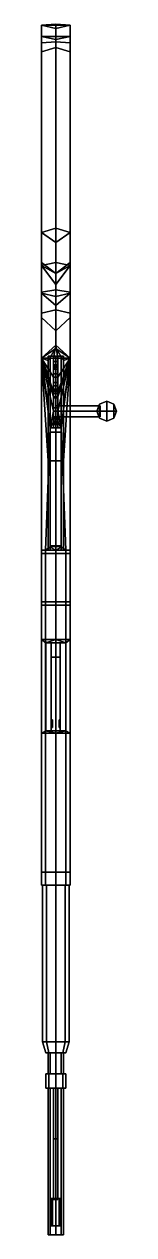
# Model space of a CAD drawing. Header units: millimetres. Extents: x -3 to 3, y -68 to 53.
# Drawn here: x -0.13 to 0.55, y -53.32 to -42.34 of the extents above; entities that cross this region are included whole.
import ezdxf

# ---------------------------------------------------------------- set-up
doc = ezdxf.new("R2010")
doc.units = ezdxf.units.MM

msp = doc.modelspace()

# ---------------------------------------------------------------- linework, layer by layer
for points in [[(0, -42.34, 7.63), (-0.13, -42.35, 7.54), (-0.13, -42.35, 7.54), (0, -42.38, 7.69)], [(0.13, -42.35, 7.54), (-0.13, -42.35, 7.54), (-0.13, -42.35, 7.54), (0, -42.34, 7.63)], [(-0.13, -42.35, 7.54), (-0.13, -42.45, 6.68), (-0.13, -42.45, 6.68), (-0.13, -42.51, 7.58)], [(0, -42.38, 7.69), (-0.13, -42.35, 7.54), (-0.13, -42.51, 7.58), (0, -42.5, 7.73)], [(0.13, -42.35, 7.54), (0.13, -42.45, 6.68), (-0.13, -42.45, 6.68), (-0.13, -42.35, 7.54)], [(0.13, -42.35, 7.54), (0, -42.34, 7.63), (0, -42.38, 7.69), (0.13, -42.35, 7.54)], [(0.13, -42.35, 7.54), (0, -42.38, 7.69), (0, -42.5, 7.73), (0.13, -42.51, 7.58)], [(0.13, -42.45, 6.68), (0.13, -42.35, 7.54), (0.13, -42.51, 7.58), (0.13, -42.45, 6.68)], [(-0.13, -42.51, 7.58), (-0.13, -42.45, 6.68), (-0.13, -42.59, 6.68), (-0.13, -44.23, 7.72)], [(-0.13, -42.45, 6.68), (0, -42.48, 6.58), (0, -42.55, 6.52), (-0.13, -42.59, 6.68)], [(0.13, -42.45, 6.68), (0, -42.48, 6.58), (0, -42.48, 6.58), (-0.13, -42.45, 6.68)], [(0, -42.48, 6.58), (0.13, -42.45, 6.68), (0.13, -42.59, 6.68), (0, -42.55, 6.52)], [(0.13, -42.45, 6.68), (0.13, -42.51, 7.58), (0.13, -44.23, 7.72), (0.13, -42.59, 6.68)], [(0, -42.5, 7.73), (-0.13, -42.51, 7.58), (-0.13, -44.23, 7.72), (0, -44.19, 7.9)], [(-0.13, -42.59, 6.68), (0, -42.55, 6.52), (0, -44.5, 7.25), (-0.13, -44.53, 7.45)], [(-0.13, -44.23, 7.72), (-0.13, -42.59, 6.68), (-0.13, -44.53, 7.45), (-0.13, -44.5, 7.6)], [(0.13, -42.51, 7.58), (0, -42.5, 7.73), (0, -44.19, 7.9), (0.13, -44.23, 7.72)], [(0, -42.55, 6.52), (0.13, -42.59, 6.68), (0.13, -44.53, 7.45), (0, -44.5, 7.25)], [(0.13, -42.59, 6.68), (0.13, -44.23, 7.72), (0.13, -44.5, 7.6), (0.13, -44.53, 7.45)], [(0, -44.19, 7.9), (-0.13, -44.23, 7.72), (-0.13, -44.23, 7.72), (0, -44.32, 7.9)], [(0, -44.32, 7.9), (-0.13, -44.23, 7.72), (-0.13, -44.5, 7.6), (0, -44.6, 7.77)], [(0.13, -44.23, 7.72), (0, -44.19, 7.9), (0, -44.32, 7.9), (0.13, -44.23, 7.72)], [(0.13, -44.23, 7.72), (0, -44.32, 7.9), (0, -44.6, 7.77), (0.13, -44.5, 7.6)], [(-0.13, -44.5, 7.6), (-0.13, -44.53, 7.45), (-0.13, -44.78, 7.45), (-0.13, -44.77, 7.6)], [(0, -44.6, 7.77), (-0.13, -44.5, 7.6), (-0.13, -44.77, 7.6), (0, -44.75, 7.77)], [(-0.13, -44.53, 7.45), (0, -44.5, 7.25), (0, -44.6, 7.25), (-0.13, -44.53, 7.45)], [(-0.13, -44.53, 7.45), (0, -44.7, 7.21), (0, -44.81, 7.21), (-0.13, -44.78, 7.45)], [(-0.13, -44.53, 7.45), (0, -44.6, 7.25), (0, -44.7, 7.21), (-0.13, -44.53, 7.45)], [(0.13, -44.5, 7.6), (0, -44.6, 7.77), (0, -44.75, 7.77), (0.13, -44.77, 7.6)], [(0, -44.5, 7.25), (0.13, -44.53, 7.45), (0.13, -44.53, 7.45), (0, -44.6, 7.25)], [(0, -44.7, 7.21), (0.13, -44.53, 7.45), (0.13, -44.78, 7.45), (0, -44.81, 7.21)], [(0, -44.6, 7.25), (0.13, -44.53, 7.45), (0.13, -44.53, 7.45), (0, -44.7, 7.21)], [(0.13, -44.53, 7.45), (0.13, -44.5, 7.6), (0.13, -44.77, 7.6), (0.13, -44.78, 7.45)], [(0, -44.75, 7.77), (-0.13, -44.77, 7.6), (-0.13, -44.96, 7.69), (0, -44.93, 7.84)], [(-0.13, -44.77, 7.6), (-0.13, -44.78, 7.45), (-0.13, -45, 7.61), (-0.13, -44.96, 7.69)], [(-0.13, -44.78, 7.45), (0, -44.89, 7.27), (0, -45.12, 7.5), (-0.13, -45, 7.61)], [(-0.13, -44.78, 7.45), (0, -44.81, 7.21), (0, -44.89, 7.27), (-0.13, -44.78, 7.45)], [(0.13, -44.77, 7.6), (0, -44.75, 7.77), (0, -44.93, 7.84), (0.13, -44.96, 7.69)], [(0, -44.89, 7.27), (0.13, -44.78, 7.45), (0.13, -45, 7.61), (0, -45.12, 7.5)], [(0, -44.81, 7.21), (0.13, -44.78, 7.45), (0.13, -44.78, 7.45), (0, -44.89, 7.27)], [(0.13, -44.78, 7.45), (0.13, -44.77, 7.6), (0.13, -44.96, 7.69), (0.13, -45, 7.61)], [(0, -44.93, 7.84), (-0.13, -44.96, 7.69), (-0.13, -45.37, 7.95), (0, -45.28, 8.02)], [(-0.13, -44.96, 7.69), (-0.13, -45, 7.61), (-0.13, -45.37, 7.74), (-0.13, -45.37, 7.95)], [(-0.13, -45, 7.61), (0, -45.12, 7.5), (0, -45.25, 7.55), (-0.13, -45.37, 7.74)], [(0.13, -44.96, 7.69), (0, -44.93, 7.84), (0, -45.28, 8.02), (0.13, -45.37, 7.95)], [(0, -45.12, 7.5), (0.13, -45, 7.61), (0.13, -45.37, 7.74), (0, -45.25, 7.55)], [(0.13, -45, 7.61), (0.13, -44.96, 7.69), (0.13, -45.37, 7.95), (0.13, -45.37, 7.74)], [(0, -45.25, 7.55), (0, -45.25, 7.55), (-0.02, -45.37, 7.56), (-0.13, -45.37, 7.74)], [(0, -45.28, 8.02), (-0.13, -45.37, 7.95), (-0.07, -45.39, 8.04)], [(0, -45.25, 7.55), (0, -45.25, 7.55), (0.02, -45.37, 7.56), (-0.02, -45.37, 7.56)], [(0, -45.25, 7.55), (0, -45.25, 7.55), (0.13, -45.37, 7.74), (0.02, -45.37, 7.56)], [(0.13, -45.37, 7.95), (0, -45.28, 8.02), (0.07, -45.39, 8.04)], [(-0.13, -45.37, 7.95), (-0.13, -45.37, 7.74), (-0.13, -47.11, 7.81), (-0.13, -47.11, 8.13)], [(-0.07, -46.3, 8.13), (-0.13, -45.37, 7.95), (-0.13, -47.11, 8.13), (-0.07, -47.11, 8.13)], [(-0.07, -45.81, 8.05), (-0.13, -45.37, 7.95), (-0.07, -46.3, 8.13)], [(-0.07, -45.52, 8.05), (-0.13, -45.37, 7.95), (-0.07, -45.81, 8.05)], [(-0.07, -45.39, 8.04), (-0.13, -45.37, 7.95), (-0.07, -45.52, 8.05)], [(-0.13, -45.37, 7.74), (-0.05, -46, 7.62), (-0.092, -47.11, 7.718), (-0.13, -47.11, 7.81)], [(-0.02, -45.85, 7.61), (-0.02, -45.85, 7.61), (-0.05, -46, 7.62), (-0.13, -45.37, 7.74)], [(-0.02, -45.72, 7.6), (-0.02, -45.72, 7.6), (-0.02, -45.85, 7.61), (-0.13, -45.37, 7.74)], [(-0.02, -45.67, 7.6), (-0.02, -45.67, 7.6), (-0.02, -45.72, 7.6), (-0.13, -45.37, 7.74)], [(-0.02, -45.54, 7.58), (-0.02, -45.54, 7.58), (-0.02, -45.67, 7.6), (-0.13, -45.37, 7.74)], [(-0.02, -45.37, 7.56), (-0.02, -45.37, 7.56), (-0.02, -45.54, 7.58), (-0.13, -45.37, 7.74)], [(-0.049, -45.35, 8.179), (-0.07, -45.35, 8.13), (-0.07, -46.3, 8.13), (-0.049, -46.3, 8.179)], [(-0.07, -45.35, 8.13), (-0.049, -45.35, 8.081), (-0.049, -46.01, 8.081), (-0.07, -46.3, 8.13)], [(0.049, -45.35, 8.179), (-0.07, -45.35, 8.13), (-0.049, -45.35, 8.179), (0, -45.35, 8.2)], [(0.07, -45.35, 8.13), (-0.049, -45.35, 8.081), (-0.07, -45.35, 8.13), (0.049, -45.35, 8.179)], [(0, -45.35, 8.2), (-0.049, -45.35, 8.179), (-0.049, -46.3, 8.179), (0, -46.3, 8.2)], [(-0.049, -45.35, 8.081), (0, -45.35, 8.06), (0, -45.89, 8.06), (-0.049, -46.01, 8.081)], [(0.049, -45.35, 8.081), (0, -45.35, 8.06), (-0.049, -45.35, 8.081), (0.07, -45.35, 8.13)], [(-0.02, -45.47, 7.53), (-0.02, -45.54, 7.58), (-0.02, -45.37, 7.56), (-0.02, -45.4, 7.54)], [(-0.02, -45.37, 7.56), (0.02, -45.37, 7.56), (0.02, -45.4, 7.54), (-0.02, -45.4, 7.54)], [(-0.02, -45.47, 7.53), (-0.02, -45.47, 7.53), (-0.02, -45.4, 7.54), (-0.02, -45.43, 7.5)], [(-0.02, -45.4, 7.54), (0.02, -45.4, 7.54), (0.02, -45.43, 7.5), (-0.02, -45.43, 7.5)], [(-0.02, -45.45, 7.36), (-0.02, -45.44, 7.41), (-0.02, -45.43, 7.4), (-0.02, -45.45, 7.35)], [(-0.02, -45.44, 7.41), (-0.02, -45.44, 7.47), (-0.02, -45.43, 7.5), (-0.02, -45.43, 7.4)], [(-0.02, -45.47, 7.53), (-0.02, -45.47, 7.53), (-0.02, -45.43, 7.5), (-0.02, -45.44, 7.47)], [(-0.02, -45.43, 7.4), (0.02, -45.43, 7.4), (0.02, -45.45, 7.35), (-0.02, -45.45, 7.35)], [(-0.02, -45.43, 7.5), (-0.02, -45.47, 7.53), (0.02, -45.43, 7.4), (-0.02, -45.43, 7.4)], [(-0.02, -45.45, 7.36), (0.02, -45.45, 7.36), (0.02, -45.44, 7.41), (-0.02, -45.44, 7.41)], [(-0.02, -45.44, 7.41), (0.02, -45.44, 7.41), (0.02, -45.44, 7.47), (-0.02, -45.44, 7.47)], [(-0.02, -45.44, 7.47), (0.02, -45.44, 7.47), (0.02, -45.47, 7.53), (-0.02, -45.47, 7.53)], [(-0.02, -45.51, 7.3), (-0.02, -45.45, 7.36), (-0.02, -45.45, 7.35), (-0.02, -45.51, 7.29)], [(-0.02, -45.45, 7.35), (0.02, -45.45, 7.35), (0.02, -45.51, 7.29), (-0.02, -45.51, 7.29)], [(-0.02, -45.51, 7.3), (0.02, -45.51, 7.3), (0.02, -45.45, 7.36), (-0.02, -45.45, 7.36)], [(0.049, -45.35, 8.179), (0, -45.35, 8.2), (0, -46.3, 8.2), (0.049, -46.3, 8.179)], [(0, -45.35, 8.06), (0.049, -45.35, 8.081), (0.049, -46.01, 8.081), (0, -45.89, 8.06)], [(0.02, -45.54, 7.58), (0.02, -45.47, 7.53), (0.02, -45.4, 7.54), (0.02, -45.37, 7.56)], [(0.02, -45.85, 7.61), (0.02, -45.85, 7.61), (0.13, -45.37, 7.74), (0.05, -46, 7.62)], [(0.02, -45.72, 7.6), (0.02, -45.72, 7.6), (0.13, -45.37, 7.74), (0.02, -45.85, 7.61)], [(0.02, -45.67, 7.6), (0.02, -45.67, 7.6), (0.13, -45.37, 7.74), (0.02, -45.72, 7.6)], [(0.02, -45.54, 7.58), (0.02, -45.54, 7.58), (0.13, -45.37, 7.74), (0.02, -45.67, 7.6)], [(0.02, -45.37, 7.56), (0.02, -45.37, 7.56), (0.13, -45.37, 7.74), (0.02, -45.54, 7.58)], [(0.02, -45.47, 7.53), (0.02, -45.47, 7.53), (0.02, -45.43, 7.5), (0.02, -45.4, 7.54)], [(0.02, -45.44, 7.41), (0.02, -45.45, 7.36), (0.02, -45.45, 7.35), (0.02, -45.43, 7.4)], [(0.02, -45.44, 7.47), (0.02, -45.44, 7.41), (0.02, -45.43, 7.4), (0.02, -45.43, 7.5)], [(0.02, -45.47, 7.53), (0.02, -45.47, 7.53), (0.02, -45.44, 7.47), (0.02, -45.43, 7.5)], [(0.02, -45.45, 7.36), (0.02, -45.51, 7.3), (0.02, -45.51, 7.29), (0.02, -45.45, 7.35)], [(0.07, -45.35, 8.13), (0.049, -45.35, 8.179), (0.049, -46.3, 8.179), (0.07, -46.3, 8.13)], [(0.049, -45.35, 8.081), (0.07, -45.35, 8.13), (0.07, -46.3, 8.13), (0.049, -46.01, 8.081)], [(0.05, -46, 7.62), (0.13, -45.37, 7.74), (0.13, -47.11, 7.81), (0.092, -47.11, 7.718)], [(0.13, -45.37, 7.95), (0.07, -46.3, 8.13), (0.07, -47.11, 8.13), (0.13, -47.11, 8.13)], [(0.13, -45.37, 7.95), (0.07, -45.81, 8.05), (0.07, -46.3, 8.13)], [(0.13, -45.37, 7.95), (0.07, -45.52, 8.05), (0.07, -45.81, 8.05)], [(0.13, -45.37, 7.95), (0.07, -45.39, 8.04), (0.07, -45.52, 8.05)], [(0.13, -45.37, 7.74), (0.13, -45.37, 7.95), (0.13, -47.11, 8.13), (0.13, -47.11, 7.81)], [(-0.02, -45.47, 7.53), (0.02, -45.47, 7.53), (0.02, -45.54, 7.58), (-0.02, -45.54, 7.58)], [(-0.02, -45.59, 7.28), (-0.02, -45.51, 7.3), (-0.02, -45.51, 7.29), (-0.02, -45.59, 7.27)], [(-0.02, -45.51, 7.29), (0.02, -45.51, 7.29), (0.02, -45.59, 7.27), (-0.02, -45.59, 7.27)], [(-0.02, -45.59, 7.28), (0.02, -45.59, 7.28), (0.02, -45.51, 7.3), (-0.02, -45.51, 7.3)], [(-0.02, -45.54, 7.58), (0.02, -45.54, 7.58), (0.02, -45.67, 7.6), (-0.02, -45.67, 7.6)], [(0.02, -45.51, 7.3), (0.02, -45.59, 7.28), (0.02, -45.59, 7.27), (0.02, -45.51, 7.29)], [(-0.02, -45.73, 7.28), (-0.02, -45.59, 7.28), (-0.02, -45.59, 7.27), (-0.02, -45.73, 7.27)], [(-0.02, -45.59, 7.27), (0.02, -45.59, 7.27), (0.02, -45.73, 7.27), (-0.02, -45.73, 7.27)], [(-0.02, -45.73, 7.28), (0.02, -45.73, 7.28), (0.02, -45.59, 7.28), (-0.02, -45.59, 7.28)], [(-0.02, -45.66, 7.57), (-0.02, -45.62, 7.49), (-0.02, -45.65, 7.49), (-0.02, -45.69, 7.56)], [(-0.02, -45.62, 7.49), (-0.02, -45.62, 7.42), (-0.02, -45.65, 7.42), (-0.02, -45.65, 7.49)], [(-0.02, -45.62, 7.42), (-0.02, -45.65, 7.36), (-0.02, -45.66, 7.39), (-0.02, -45.65, 7.42)], [(-0.02, -45.66, 7.57), (0.02, -45.66, 7.57), (0.02, -45.62, 7.49), (-0.02, -45.62, 7.49)], [(-0.02, -45.62, 7.49), (0.02, -45.62, 7.49), (0.02, -45.62, 7.42), (-0.02, -45.62, 7.42)], [(-0.02, -45.62, 7.42), (0.02, -45.62, 7.42), (0.02, -45.65, 7.36), (-0.02, -45.65, 7.36)], [(-0.02, -45.65, 7.36), (-0.02, -45.69, 7.33), (-0.02, -45.69, 7.35), (-0.02, -45.66, 7.39)], [(-0.02, -45.65, 7.36), (0.02, -45.65, 7.36), (0.02, -45.69, 7.33), (-0.02, -45.69, 7.33)], [(-0.02, -45.66, 7.39), (0.02, -45.66, 7.39), (0.02, -45.65, 7.42), (-0.02, -45.65, 7.42)], [(-0.02, -45.65, 7.42), (0.02, -45.65, 7.42), (0.02, -45.65, 7.49), (-0.02, -45.65, 7.49)], [(-0.02, -45.65, 7.49), (0.02, -45.65, 7.49), (0.02, -45.69, 7.56), (-0.02, -45.69, 7.56)], [(-0.02, -45.67, 7.6), (-0.02, -45.66, 7.57), (-0.02, -45.69, 7.56), (-0.02, -45.72, 7.6)], [(-0.02, -45.67, 7.6), (0.02, -45.67, 7.6), (0.02, -45.66, 7.57), (-0.02, -45.66, 7.57)], [(-0.02, -45.69, 7.35), (0.02, -45.69, 7.35), (0.02, -45.66, 7.39), (-0.02, -45.66, 7.39)], [(0.02, -45.59, 7.28), (0.02, -45.73, 7.28), (0.02, -45.73, 7.27), (0.02, -45.59, 7.27)], [(0.02, -45.62, 7.49), (0.02, -45.66, 7.57), (0.02, -45.69, 7.56), (0.02, -45.65, 7.49)], [(0.02, -45.62, 7.42), (0.02, -45.62, 7.49), (0.02, -45.65, 7.49), (0.02, -45.65, 7.42)], [(0.02, -45.65, 7.36), (0.02, -45.62, 7.42), (0.02, -45.65, 7.42), (0.02, -45.66, 7.39)], [(0.02, -45.69, 7.33), (0.02, -45.65, 7.36), (0.02, -45.66, 7.39), (0.02, -45.69, 7.35)], [(0.02, -45.66, 7.57), (0.02, -45.67, 7.6), (0.02, -45.72, 7.6), (0.02, -45.69, 7.56)], [(-0.02, -45.69, 7.33), (0.02, -45.69, 7.33), (0.02, -45.69, 7.35), (-0.02, -45.69, 7.35)], [(-0.02, -45.69, 7.56), (0.02, -45.69, 7.56), (0.02, -45.72, 7.6), (-0.02, -45.72, 7.6)], [(-0.02, -45.72, 7.6), (0.02, -45.72, 7.6), (0.02, -45.85, 7.61), (-0.02, -45.85, 7.61)], [(-0.02, -45.82, 7.29), (-0.02, -45.73, 7.28), (-0.02, -45.73, 7.27), (-0.02, -45.82, 7.28)], [(-0.02, -45.73, 7.27), (0.02, -45.73, 7.27), (0.02, -45.82, 7.28), (-0.02, -45.82, 7.28)], [(-0.02, -45.82, 7.29), (0.02, -45.82, 7.29), (0.02, -45.73, 7.28), (-0.02, -45.73, 7.28)], [(0.02, -45.73, 7.28), (0.02, -45.82, 7.29), (0.02, -45.82, 7.28), (0.02, -45.73, 7.27)], [(0.37, -45.85, 8.16), (0.396, -45.786, 8.16), (0.396, -45.85, 8.096), (0.37, -45.85, 8.16)], [(0.37, -45.85, 8.16), (0.396, -45.85, 8.224), (0.396, -45.786, 8.16), (0.37, -45.85, 8.16)], [(0.396, -45.786, 8.16), (0.46, -45.76, 8.16), (0.46, -45.85, 8.07), (0.396, -45.85, 8.096)], [(0.396, -45.85, 8.224), (0.46, -45.85, 8.25), (0.46, -45.76, 8.16), (0.396, -45.786, 8.16)], [(0.46, -45.76, 8.16), (0.524, -45.786, 8.16), (0.524, -45.85, 8.096), (0.46, -45.85, 8.07)], [(0.46, -45.85, 8.25), (0.524, -45.85, 8.224), (0.524, -45.786, 8.16), (0.46, -45.76, 8.16)], [(0.524, -45.786, 8.16), (0.55, -45.85, 8.16), (0.55, -45.85, 8.16), (0.524, -45.85, 8.096)], [(0.524, -45.85, 8.224), (0.55, -45.85, 8.16), (0.55, -45.85, 8.16), (0.524, -45.786, 8.16)], [(-0.07, -45.81, 8.13), (-0.07, -45.81, 8.05), (-0.07, -46.3, 8.13)], [(-0.02, -45.85, 7.61), (-0.02, -45.85, 7.61), (-0.02, -46, 7.62), (-0.05, -46, 7.62)], [(-0.02, -45.91, 7.33), (-0.02, -45.82, 7.29), (-0.02, -45.82, 7.28), (-0.02, -45.91, 7.32)], [(-0.02, -45.82, 7.28), (0.02, -45.82, 7.28), (0.02, -45.91, 7.32), (-0.02, -45.91, 7.32)], [(-0.02, -45.91, 7.33), (0.02, -45.91, 7.33), (0.02, -45.82, 7.29), (-0.02, -45.82, 7.29)], [(-0.02, -45.85, 7.61), (-0.02, -45.9, 7.58), (-0.02, -45.96, 7.58), (-0.02, -46, 7.62)], [(-0.02, -45.85, 7.61), (0.02, -45.85, 7.61), (0.02, -45.9, 7.58), (-0.02, -45.9, 7.58)], [(0.4, -45.85, 8.21), (0.4, -45.8, 8.16), (0, -45.8, 8.16), (0, -45.85, 8.21)], [(0.4, -45.8, 8.16), (0.4, -45.85, 8.11), (0, -45.85, 8.11), (0, -45.8, 8.16)], [(0.4, -45.9, 8.16), (0.4, -45.85, 8.21), (0, -45.85, 8.21), (0, -45.9, 8.16)], [(0.4, -45.85, 8.11), (0.4, -45.9, 8.16), (0, -45.9, 8.16), (0, -45.85, 8.11)], [(0.02, -45.82, 7.29), (0.02, -45.91, 7.33), (0.02, -45.91, 7.32), (0.02, -45.82, 7.28)], [(0.02, -45.9, 7.58), (0.02, -45.85, 7.61), (0.02, -46, 7.62), (0.02, -45.96, 7.58)], [(0.02, -45.85, 7.61), (0.02, -45.85, 7.61), (0.05, -46, 7.62), (0.02, -46, 7.62)], [(0.07, -45.81, 8.05), (0.07, -45.81, 8.13), (0.07, -46.3, 8.13)], [(0.37, -45.85, 8.16), (0.396, -45.85, 8.096), (0.396, -45.914, 8.16), (0.37, -45.85, 8.16)], [(0.37, -45.85, 8.16), (0.396, -45.914, 8.16), (0.396, -45.85, 8.224), (0.37, -45.85, 8.16)], [(0.396, -45.85, 8.096), (0.46, -45.85, 8.07), (0.46, -45.94, 8.16), (0.396, -45.914, 8.16)], [(0.396, -45.914, 8.16), (0.46, -45.94, 8.16), (0.46, -45.85, 8.25), (0.396, -45.85, 8.224)], [(0.46, -45.85, 8.07), (0.524, -45.85, 8.096), (0.524, -45.914, 8.16), (0.46, -45.94, 8.16)], [(0.46, -45.94, 8.16), (0.524, -45.914, 8.16), (0.524, -45.85, 8.224), (0.46, -45.85, 8.25)], [(0.524, -45.85, 8.096), (0.55, -45.85, 8.16), (0.55, -45.85, 8.16), (0.524, -45.914, 8.16)], [(0.524, -45.914, 8.16), (0.55, -45.85, 8.16), (0.55, -45.85, 8.16), (0.524, -45.85, 8.224)], [(-0.05, -46, 7.62), (-0.05, -46, 7.62), (-0.05, -47.08, 7.68), (-0.092, -47.11, 7.718)], [(-0.05, -46, 7.62), (-0.05, -46.04, 7.6), (-0.05, -47.07, 7.66), (-0.05, -47.08, 7.68)], [(-0.05, -46, 7.62), (0.05, -46, 7.62), (0.05, -46.04, 7.6), (-0.05, -46.04, 7.6)], [(-0.02, -45.9, 7.58), (-0.02, -45.94, 7.54), (-0.02, -45.96, 7.53), (-0.02, -45.96, 7.58)], [(-0.02, -45.9, 7.58), (0.02, -45.9, 7.58), (0.02, -45.94, 7.54), (-0.02, -45.94, 7.54)], [(-0.02, -45.95, 7.38), (-0.02, -45.91, 7.33), (-0.02, -45.91, 7.32), (-0.02, -45.95, 7.37)], [(-0.02, -45.91, 7.32), (0.02, -45.91, 7.32), (0.02, -45.95, 7.37), (-0.02, -45.95, 7.37)], [(-0.02, -45.95, 7.38), (0.02, -45.95, 7.38), (-0.02, -45.95, 7.37), (-0.02, -45.91, 7.33)], [(-0.02, -45.94, 7.54), (-0.02, -45.96, 7.49), (-0.02, -45.97, 7.48), (-0.02, -45.96, 7.53)], [(-0.02, -45.94, 7.54), (0.02, -45.94, 7.54), (0.02, -45.96, 7.49), (-0.02, -45.96, 7.49)], [(-0.02, -45.96, 7.43), (-0.02, -45.95, 7.38), (-0.02, -45.95, 7.37), (-0.02, -45.97, 7.42)], [(-0.02, -45.95, 7.37), (0.02, -45.95, 7.37), (0.02, -45.97, 7.42), (-0.02, -45.97, 7.42)], [(-0.02, -45.96, 7.43), (0.02, -45.96, 7.43), (0.02, -45.95, 7.38), (-0.02, -45.95, 7.38)], [(-0.02, -45.96, 7.49), (-0.02, -45.96, 7.43), (-0.02, -45.97, 7.42), (-0.02, -45.97, 7.48)], [(-0.02, -45.96, 7.58), (0.02, -45.96, 7.58), (0.02, -46, 7.62), (-0.02, -46, 7.62)], [(-0.02, -45.96, 7.53), (0.02, -45.96, 7.53), (0.02, -45.96, 7.58), (-0.02, -45.96, 7.58)], [(-0.02, -45.97, 7.48), (0.02, -45.97, 7.48), (0.02, -45.96, 7.53), (-0.02, -45.96, 7.53)], [(-0.02, -45.96, 7.49), (0.02, -45.96, 7.49), (0.02, -45.96, 7.43), (-0.02, -45.96, 7.43)], [(-0.02, -45.97, 7.42), (0.02, -45.97, 7.42), (0.02, -45.97, 7.48), (-0.02, -45.97, 7.48)], [(0.02, -45.94, 7.54), (0.02, -45.9, 7.58), (0.02, -45.96, 7.58), (0.02, -45.96, 7.53)], [(0.02, -45.91, 7.33), (0.02, -45.95, 7.38), (0.02, -45.95, 7.37), (0.02, -45.91, 7.32)], [(0.02, -45.96, 7.49), (0.02, -45.94, 7.54), (0.02, -45.96, 7.53), (0.02, -45.97, 7.48)], [(0.02, -45.95, 7.38), (0.02, -45.96, 7.43), (0.02, -45.97, 7.42), (0.02, -45.95, 7.37)], [(0.02, -45.96, 7.43), (0.02, -45.96, 7.49), (0.02, -45.97, 7.48), (0.02, -45.97, 7.42)], [(0.05, -46.04, 7.6), (0.05, -46, 7.62), (0.05, -47.08, 7.68), (0.05, -47.07, 7.66)], [(0.05, -46, 7.62), (0.05, -46, 7.62), (0.092, -47.11, 7.718), (0.05, -47.08, 7.68)], [(-0.05, -46.04, 7.6), (0.05, -46.04, 7.6), (0.05, -47.07, 7.66), (-0.05, -47.07, 7.66)], [(-0.049, -46.3, 8.179), (-0.07, -46.3, 8.13), (-0.07, -47.11, 8.13), (-0.049, -47.11, 8.179)], [(0, -46.3, 8.2), (-0.049, -46.3, 8.179), (-0.049, -47.11, 8.179), (0, -47.11, 8.2)], [(0.049, -46.3, 8.179), (0, -46.3, 8.2), (0, -47.11, 8.2), (0.049, -47.11, 8.179)], [(0.07, -46.3, 8.13), (0.049, -46.3, 8.179), (0.049, -47.11, 8.179), (0.07, -47.11, 8.13)], [(-0.05, -47.08, 7.68), (0, -47.11, 7.68), (-0.092, -47.11, 7.718)], [(-0.05, -47.07, 7.66), (0.05, -47.07, 7.66), (0.05, -47.08, 7.68), (-0.05, -47.08, 7.68)], [(0, -47.11, 7.68), (0.05, -47.08, 7.68), (0.092, -47.11, 7.718)], [(-0.092, -47.11, 8.242), (-0.13, -47.11, 8.15), (-0.13, -47.14, 8.18), (-0.092, -47.14, 8.272)], [(-0.13, -47.11, 7.81), (-0.092, -47.11, 7.718), (-0.092, -47.61, 7.758), (-0.13, -47.61, 7.85)], [(-0.13, -47.14, 8.18), (-0.13, -47.11, 7.81), (-0.13, -47.61, 7.85), (-0.13, -47.58, 8.18)], [(-0.049, -47.11, 8.179), (-0.07, -47.11, 8.13), (-0.13, -47.11, 8.15), (-0.092, -47.11, 8.242)], [(-0.13, -47.11, 8.15), (-0.13, -47.11, 7.81), (-0.13, -47.11, 7.81), (-0.13, -47.14, 8.18)], [(-0.07, -47.11, 8.13), (-0.13, -47.11, 8.13), (-0.13, -47.11, 8.13), (-0.13, -47.11, 8.15)], [(-0.092, -47.14, 8.272), (-0.13, -47.14, 8.18), (-0.13, -47.58, 8.18), (-0.092, -47.58, 8.272)], [(0, -47.11, 8.28), (-0.092, -47.11, 8.242), (-0.092, -47.14, 8.272), (0, -47.14, 8.31)], [(-0.092, -47.11, 7.718), (0, -47.11, 7.68), (0, -47.61, 7.72), (-0.092, -47.61, 7.758)], [(0, -47.11, 8.2), (-0.049, -47.11, 8.179), (-0.092, -47.11, 8.242), (0, -47.11, 8.28)], [(0, -47.14, 8.31), (-0.092, -47.14, 8.272), (-0.092, -47.58, 8.272), (0, -47.58, 8.31)], [(0.092, -47.11, 8.242), (0, -47.11, 8.28), (0, -47.14, 8.31), (0.092, -47.14, 8.272)], [(0, -47.11, 7.68), (0.092, -47.11, 7.718), (0.092, -47.61, 7.758), (0, -47.61, 7.72)], [(0.049, -47.11, 8.179), (0, -47.11, 8.2), (0, -47.11, 8.28), (0.092, -47.11, 8.242)], [(0.092, -47.14, 8.272), (0, -47.14, 8.31), (0, -47.58, 8.31), (0.092, -47.58, 8.272)], [(0.07, -47.11, 8.13), (0.049, -47.11, 8.179), (0.092, -47.11, 8.242), (0.13, -47.11, 8.15)], [(0.13, -47.11, 8.13), (0.07, -47.11, 8.13), (0.13, -47.11, 8.15), (0.13, -47.11, 8.13)], [(0.13, -47.11, 8.15), (0.092, -47.11, 8.242), (0.092, -47.14, 8.272), (0.13, -47.14, 8.18)], [(0.092, -47.11, 7.718), (0.13, -47.11, 7.81), (0.13, -47.61, 7.85), (0.092, -47.61, 7.758)], [(0.13, -47.14, 8.18), (0.092, -47.14, 8.272), (0.092, -47.58, 8.272), (0.13, -47.58, 8.18)], [(0.13, -47.11, 7.81), (0.13, -47.14, 8.18), (0.13, -47.58, 8.18), (0.13, -47.61, 7.85)], [(0.13, -47.11, 7.81), (0.13, -47.11, 8.15), (0.13, -47.14, 8.18), (0.13, -47.11, 7.81)], [(-0.092, -47.58, 8.272), (-0.13, -47.58, 8.18), (-0.13, -47.61, 8.2), (-0.092, -47.61, 8.292)], [(-0.13, -47.58, 8.18), (-0.13, -47.61, 7.85), (-0.13, -47.61, 7.85), (-0.13, -47.61, 8.2)], [(-0.092, -47.61, 8.292), (-0.13, -47.61, 8.2), (-0.13, -47.92, 8.2), (-0.092, -47.92, 8.292)], [(-0.13, -47.61, 7.85), (-0.092, -47.61, 7.758), (-0.092, -48.77, 7.778), (-0.13, -48.77, 7.87)], [(-0.13, -47.92, 8.2), (-0.13, -47.61, 7.85), (-0.13, -48.77, 7.87), (-0.13, -48.77, 8.17)], [(-0.13, -47.61, 8.2), (-0.13, -47.61, 7.85), (-0.13, -47.61, 7.85), (-0.13, -47.92, 8.2)], [(0, -47.58, 8.31), (-0.092, -47.58, 8.272), (-0.092, -47.61, 8.292), (0, -47.61, 8.33)], [(0, -47.61, 8.33), (-0.092, -47.61, 8.292), (-0.092, -47.92, 8.292), (0, -47.92, 8.33)], [(-0.092, -47.61, 7.758), (0, -47.61, 7.72), (0, -48.77, 7.74), (-0.092, -48.77, 7.778)], [(0.092, -47.58, 8.272), (0, -47.58, 8.31), (0, -47.61, 8.33), (0.092, -47.61, 8.292)], [(0.092, -47.61, 8.292), (0, -47.61, 8.33), (0, -47.92, 8.33), (0.092, -47.92, 8.292)], [(0, -47.61, 7.72), (0.092, -47.61, 7.758), (0.092, -48.77, 7.778), (0, -48.77, 7.74)], [(0.13, -47.58, 8.18), (0.092, -47.58, 8.272), (0.092, -47.61, 8.292), (0.13, -47.61, 8.2)], [(0.13, -47.61, 8.2), (0.092, -47.61, 8.292), (0.092, -47.92, 8.292), (0.13, -47.92, 8.2)], [(0.092, -47.61, 7.758), (0.13, -47.61, 7.85), (0.13, -48.77, 7.87), (0.092, -48.77, 7.778)], [(0.13, -47.61, 7.85), (0.13, -47.58, 8.18), (0.13, -47.61, 8.2), (0.13, -47.61, 7.85)], [(0.13, -47.61, 7.85), (0.13, -47.92, 8.2), (0.13, -48.77, 8.17), (0.13, -48.77, 7.87)], [(0.13, -47.61, 7.85), (0.13, -47.61, 8.2), (0.13, -47.92, 8.2), (0.13, -47.61, 7.85)], [(-0.092, -47.92, 8.292), (-0.13, -47.92, 8.2), (-0.13, -47.92, 8.2), (-0.09, -47.95, 8.26)], [(-0.09, -47.95, 8.26), (-0.13, -47.92, 8.2), (-0.13, -48.77, 8.17), (-0.09, -48.75, 8.26)], [(0, -47.92, 8.33), (-0.092, -47.92, 8.292), (-0.09, -47.95, 8.26), (0, -47.92, 8.33)], [(0, -47.92, 8.33), (-0.09, -47.95, 8.26), (0.09, -47.95, 8.26), (0, -47.92, 8.33)], [(-0.04, -47.95, 8.33), (-0.09, -47.95, 8.26), (-0.09, -48.75, 8.26), (-0.04, -48.75, 8.33)], [(0.09, -47.95, 8.26), (-0.09, -47.95, 8.26), (-0.04, -47.95, 8.33), (0.04, -47.95, 8.33)], [(0.04, -47.95, 8.35), (-0.04, -47.95, 8.35), (-0.04, -48.08, 8.35), (0.04, -48.08, 8.35)], [(0.04, -47.95, 8.33), (-0.04, -47.95, 8.33), (-0.04, -47.95, 8.35), (0.04, -47.95, 8.35)], [(-0.04, -48.08, 8.35), (-0.04, -47.95, 8.35), (-0.04, -47.95, 8.33), (-0.04, -48.08, 8.33)], [(0.092, -47.92, 8.292), (0, -47.92, 8.33), (0, -47.92, 8.33), (0.09, -47.95, 8.26)], [(0.04, -47.95, 8.35), (0.04, -48.08, 8.35), (0.04, -48.08, 8.33), (0.04, -47.95, 8.33)], [(0.09, -47.95, 8.26), (0.04, -47.95, 8.33), (0.04, -48.75, 8.33), (0.09, -48.75, 8.26)], [(0.13, -47.92, 8.2), (0.092, -47.92, 8.292), (0.09, -47.95, 8.26), (0.13, -47.92, 8.2)], [(0.13, -47.92, 8.2), (0.09, -47.95, 8.26), (0.09, -48.75, 8.26), (0.13, -48.77, 8.17)], [(0.04, -48.08, 8.33), (-0.04, -48.08, 8.33), (-0.04, -48.75, 8.33), (0.04, -48.75, 8.33)], [(0.04, -48.08, 8.35), (-0.04, -48.08, 8.35), (-0.04, -48.08, 8.33), (0.04, -48.08, 8.33)], [(-0.09, -48.75, 8.26), (-0.13, -48.77, 8.17), (-0.092, -48.77, 8.262)], [(-0.09, -48.75, 8.26), (-0.092, -48.77, 8.262), (0, -48.77, 8.3)], [(0.09, -48.75, 8.26), (-0.09, -48.75, 8.26), (0, -48.77, 8.3)], [(0.04, -48.75, 8.33), (-0.04, -48.75, 8.33), (-0.09, -48.75, 8.26), (0.09, -48.75, 8.26)], [(-0.04, -48.65, 8.33), (-0.04, -48.72, 8.33), (-0.04, -48.7, 8.35), (-0.04, -48.67, 8.35)], [(-0.03, -48.65, 8.33), (-0.04, -48.65, 8.33), (-0.04, -48.67, 8.35), (-0.03, -48.67, 8.35)], [(-0.03, -48.67, 8.35), (-0.04, -48.67, 8.35), (-0.04, -48.7, 8.35), (-0.03, -48.7, 8.35)], [(-0.03, -48.7, 8.35), (-0.04, -48.7, 8.35), (-0.04, -48.72, 8.33), (-0.03, -48.72, 8.33)], [(-0.03, -48.72, 8.33), (-0.03, -48.65, 8.33), (-0.03, -48.67, 8.35), (-0.03, -48.7, 8.35)], [(0.09, -48.75, 8.26), (0, -48.77, 8.3), (0.092, -48.77, 8.262)], [(0.04, -48.65, 8.33), (0.03, -48.65, 8.33), (0.03, -48.67, 8.35), (0.04, -48.67, 8.35)], [(0.03, -48.65, 8.33), (0.03, -48.72, 8.33), (0.03, -48.7, 8.35), (0.03, -48.67, 8.35)], [(0.04, -48.67, 8.35), (0.03, -48.67, 8.35), (0.03, -48.7, 8.35), (0.04, -48.7, 8.35)], [(0.04, -48.7, 8.35), (0.03, -48.7, 8.35), (0.03, -48.72, 8.33), (0.04, -48.72, 8.33)], [(0.04, -48.72, 8.33), (0.04, -48.65, 8.33), (0.04, -48.67, 8.35), (0.04, -48.7, 8.35)], [(0.13, -48.77, 8.17), (0.09, -48.75, 8.26), (0.092, -48.77, 8.262)], [(-0.092, -48.77, 8.262), (-0.13, -48.77, 8.17), (-0.13, -50.03, 8.13), (-0.092, -50.03, 8.222)], [(-0.13, -48.77, 7.87), (-0.092, -48.77, 7.778), (-0.092, -50.03, 7.818), (-0.13, -50.03, 7.91)], [(-0.13, -48.77, 8.17), (-0.13, -48.77, 7.87), (-0.13, -50.03, 7.91), (-0.13, -50.03, 8.13)], [(0, -48.77, 8.3), (-0.092, -48.77, 8.262), (-0.092, -50.03, 8.222), (0, -50.03, 8.26)], [(-0.092, -48.77, 7.778), (0, -48.77, 7.74), (0, -50.03, 7.78), (-0.092, -50.03, 7.818)], [(0.092, -48.77, 8.262), (0, -48.77, 8.3), (0, -50.03, 8.26), (0.092, -50.03, 8.222)], [(0, -48.77, 7.74), (0.092, -48.77, 7.778), (0.092, -50.03, 7.818), (0, -50.03, 7.78)], [(0.13, -48.77, 8.17), (0.092, -48.77, 8.262), (0.092, -50.03, 8.222), (0.13, -50.03, 8.13)], [(0.092, -48.77, 7.778), (0.13, -48.77, 7.87), (0.13, -50.03, 7.91), (0.092, -50.03, 7.818)], [(0.13, -48.77, 7.87), (0.13, -48.77, 8.17), (0.13, -50.03, 8.13), (0.13, -50.03, 7.91)], [(-0.092, -50.03, 8.222), (-0.13, -50.03, 8.13), (-0.13, -50.15, 8.13), (-0.092, -50.15, 8.222)], [(-0.13, -50.03, 7.91), (-0.092, -50.03, 7.818), (-0.092, -50.15, 7.818), (-0.13, -50.15, 7.91)], [(-0.13, -50.03, 8.13), (-0.13, -50.03, 7.91), (-0.13, -50.15, 7.91), (-0.13, -50.15, 8.13)], [(0, -50.03, 8.26), (-0.092, -50.03, 8.222), (-0.092, -50.15, 8.222), (0, -50.15, 8.26)], [(-0.092, -50.03, 7.818), (0, -50.03, 7.78), (0, -50.15, 7.78), (-0.092, -50.15, 7.818)], [(0.092, -50.03, 8.222), (0, -50.03, 8.26), (0, -50.15, 8.26), (0.092, -50.15, 8.222)], [(0, -50.03, 7.78), (0.092, -50.03, 7.818), (0.092, -50.15, 7.818), (0, -50.15, 7.78)], [(0.13, -50.03, 8.13), (0.092, -50.03, 8.222), (0.092, -50.15, 8.222), (0.13, -50.15, 8.13)], [(0.092, -50.03, 7.818), (0.13, -50.03, 7.91), (0.13, -50.15, 7.91), (0.092, -50.15, 7.818)], [(0.13, -50.03, 7.91), (0.13, -50.03, 8.13), (0.13, -50.15, 8.13), (0.13, -50.15, 7.91)], [(-0.13, -50.15, 7.91), (-0.092, -50.15, 7.818), (-0.085, -50.15, 7.875), (-0.12, -50.15, 7.96)], [(-0.13, -50.15, 8.13), (-0.13, -50.15, 7.91), (-0.12, -50.15, 7.96), (-0.12, -50.15, 8.13)], [(-0.092, -50.15, 8.222), (-0.13, -50.15, 8.13), (-0.12, -50.15, 8.13), (-0.085, -50.15, 8.215)], [(-0.085, -50.15, 8.215), (-0.12, -50.15, 8.13), (-0.12, -51.57, 8.13), (-0.085, -51.57, 8.215)], [(-0.12, -50.15, 7.96), (-0.085, -50.15, 7.875), (-0.085, -51.57, 7.875), (-0.12, -51.57, 7.96)], [(-0.12, -50.15, 8.13), (-0.12, -50.15, 7.96), (-0.12, -51.57, 7.96), (-0.12, -51.57, 8.13)], [(0, -50.15, 8.26), (-0.092, -50.15, 8.222), (-0.085, -50.15, 8.215), (0, -50.15, 8.25)], [(-0.092, -50.15, 7.818), (0, -50.15, 7.78), (0, -50.15, 7.84), (-0.085, -50.15, 7.875)], [(0, -50.15, 8.25), (-0.085, -50.15, 8.215), (-0.085, -51.57, 8.215), (0, -51.57, 8.25)], [(-0.085, -50.15, 7.875), (0, -50.15, 7.84), (0, -51.57, 7.84), (-0.085, -51.57, 7.875)], [(0.085, -50.15, 8.215), (0, -50.15, 8.25), (0, -51.57, 8.25), (0.085, -51.57, 8.215)], [(0, -50.15, 7.84), (0.085, -50.15, 7.875), (0.085, -51.57, 7.875), (0, -51.57, 7.84)], [(0.092, -50.15, 8.222), (0, -50.15, 8.26), (0, -50.15, 8.25), (0.085, -50.15, 8.215)], [(0, -50.15, 7.78), (0.092, -50.15, 7.818), (0.085, -50.15, 7.875), (0, -50.15, 7.84)], [(0.12, -50.15, 8.13), (0.085, -50.15, 8.215), (0.085, -51.57, 8.215), (0.12, -51.57, 8.13)], [(0.085, -50.15, 7.875), (0.12, -50.15, 7.96), (0.12, -51.57, 7.96), (0.085, -51.57, 7.875)], [(0.13, -50.15, 8.13), (0.092, -50.15, 8.222), (0.085, -50.15, 8.215), (0.12, -50.15, 8.13)], [(0.092, -50.15, 7.818), (0.13, -50.15, 7.91), (0.12, -50.15, 7.96), (0.085, -50.15, 7.875)], [(0.12, -50.15, 7.96), (0.12, -50.15, 8.13), (0.12, -51.57, 8.13), (0.12, -51.57, 7.96)], [(0.13, -50.15, 7.91), (0.13, -50.15, 8.13), (0.12, -50.15, 8.13), (0.12, -50.15, 7.96)], [(-0.064, -51.67, 7.896), (-0.09, -51.67, 7.94), (-0.12, -51.57, 7.96), (-0.085, -51.57, 7.875)], [(-0.09, -51.67, 8.13), (-0.064, -51.67, 8.194), (-0.085, -51.57, 8.215), (-0.12, -51.57, 8.13)], [(-0.12, -51.57, 8.13), (-0.12, -51.57, 7.96), (-0.09, -51.67, 7.94), (-0.09, -51.67, 8.13)], [(0, -51.67, 7.87), (-0.064, -51.67, 7.896), (-0.085, -51.57, 7.875), (0, -51.57, 7.84)], [(-0.064, -51.67, 8.194), (0, -51.67, 8.22), (0, -51.57, 8.25), (-0.085, -51.57, 8.215)], [(0.064, -51.67, 7.896), (0, -51.67, 7.87), (0, -51.57, 7.84), (0.085, -51.57, 7.875)], [(0, -51.67, 8.22), (0.064, -51.67, 8.194), (0.085, -51.57, 8.215), (0, -51.57, 8.25)], [(0.09, -51.67, 7.94), (0.064, -51.67, 7.896), (0.085, -51.57, 7.875), (0.12, -51.57, 7.96)], [(0.064, -51.67, 8.194), (0.09, -51.67, 8.13), (0.12, -51.57, 8.13), (0.085, -51.57, 8.215)], [(0.12, -51.57, 7.96), (0.12, -51.57, 8.13), (0.09, -51.67, 8.13), (0.09, -51.67, 7.94)], [(-0.049, -51.67, 7.891), (-0.07, -51.67, 7.94), (-0.09, -51.67, 7.94), (-0.064, -51.67, 7.896)], [(-0.07, -51.67, 7.94), (-0.07, -51.67, 8.13), (-0.09, -51.67, 8.13), (-0.09, -51.67, 7.94)], [(-0.07, -51.67, 8.13), (-0.049, -51.67, 8.179), (-0.064, -51.67, 8.194), (-0.09, -51.67, 8.13)], [(-0.049, -51.67, 8.179), (-0.07, -51.67, 8.13), (-0.07, -51.86, 8.13), (-0.049, -51.86, 8.179)], [(-0.049, -51.86, 7.891), (-0.07, -51.86, 7.94), (-0.07, -51.67, 7.94), (-0.049, -51.67, 7.891)], [(-0.07, -51.67, 8.13), (-0.07, -51.67, 7.94), (-0.07, -51.86, 7.94), (-0.07, -51.86, 8.13)], [(-0.049, -51.67, 8.179), (0, -51.67, 8.2), (0, -51.67, 8.22), (-0.064, -51.67, 8.194)], [(0, -51.67, 8.2), (-0.049, -51.67, 8.179), (-0.049, -51.86, 8.179), (0, -51.86, 8.2)], [(0, -51.86, 7.87), (-0.049, -51.86, 7.891), (-0.049, -51.67, 7.891), (0, -51.67, 7.87)], [(0.049, -51.67, 8.179), (0, -51.67, 8.2), (0, -51.86, 8.2), (0.049, -51.86, 8.179)], [(0.049, -51.86, 7.891), (0, -51.86, 7.87), (0, -51.67, 7.87), (0.049, -51.67, 7.891)], [(0, -51.67, 8.2), (0.049, -51.67, 8.179), (0.064, -51.67, 8.194), (0, -51.67, 8.22)], [(0.07, -51.67, 8.13), (0.049, -51.67, 8.179), (0.049, -51.86, 8.179), (0.07, -51.86, 8.13)], [(0.07, -51.86, 7.94), (0.049, -51.86, 7.891), (0.049, -51.67, 7.891), (0.07, -51.67, 7.94)], [(0.07, -51.67, 7.94), (0.049, -51.67, 7.891), (0.064, -51.67, 7.896), (0.09, -51.67, 7.94)], [(0.049, -51.67, 8.179), (0.07, -51.67, 8.13), (0.09, -51.67, 8.13), (0.064, -51.67, 8.194)], [(0.07, -51.67, 7.94), (0.07, -51.67, 8.13), (0.07, -51.86, 8.13), (0.07, -51.86, 7.94)], [(0.07, -51.67, 8.13), (0.07, -51.67, 7.94), (0.09, -51.67, 7.94), (0.09, -51.67, 8.13)], [(-0.064, -51.86, 8.194), (-0.09, -51.86, 8.13), (-0.09, -51.99, 8.13), (-0.064, -51.99, 8.194)], [(-0.09, -51.86, 7.94), (-0.064, -51.86, 7.876), (-0.064, -51.99, 7.876), (-0.09, -51.99, 7.94)], [(-0.09, -51.86, 8.13), (-0.09, -51.86, 7.94), (-0.09, -51.99, 7.94), (-0.09, -51.99, 8.13)], [(-0.049, -51.86, 8.179), (-0.07, -51.86, 8.13), (-0.09, -51.86, 8.13), (-0.064, -51.86, 8.194)], [(-0.07, -51.86, 8.13), (-0.07, -51.86, 7.94), (-0.09, -51.86, 7.94), (-0.09, -51.86, 8.13)], [(-0.07, -51.86, 7.94), (-0.049, -51.86, 7.891), (-0.064, -51.86, 7.876), (-0.09, -51.86, 7.94)], [(0, -51.86, 8.22), (-0.064, -51.86, 8.194), (-0.064, -51.99, 8.194), (0, -51.99, 8.22)], [(-0.064, -51.86, 7.876), (0, -51.86, 7.85), (0, -51.99, 7.85), (-0.064, -51.99, 7.876)], [(0, -51.86, 8.2), (-0.049, -51.86, 8.179), (-0.064, -51.86, 8.194), (0, -51.86, 8.22)], [(-0.049, -51.86, 7.891), (0, -51.86, 7.87), (0, -51.86, 7.85), (-0.064, -51.86, 7.876)], [(0.064, -51.86, 8.194), (0, -51.86, 8.22), (0, -51.99, 8.22), (0.064, -51.99, 8.194)], [(0, -51.86, 7.85), (0.064, -51.86, 7.876), (0.064, -51.99, 7.876), (0, -51.99, 7.85)], [(0.049, -51.86, 8.179), (0, -51.86, 8.2), (0, -51.86, 8.22), (0.064, -51.86, 8.194)], [(0, -51.86, 7.87), (0.049, -51.86, 7.891), (0.064, -51.86, 7.876), (0, -51.86, 7.85)], [(0.049, -51.86, 7.891), (0.07, -51.86, 7.94), (0.09, -51.86, 7.94), (0.064, -51.86, 7.876)], [(0.07, -51.86, 8.13), (0.049, -51.86, 8.179), (0.064, -51.86, 8.194), (0.09, -51.86, 8.13)], [(0.09, -51.86, 8.13), (0.064, -51.86, 8.194), (0.064, -51.99, 8.194), (0.09, -51.99, 8.13)], [(0.064, -51.86, 7.876), (0.09, -51.86, 7.94), (0.09, -51.99, 7.94), (0.064, -51.99, 7.876)], [(0.07, -51.86, 7.94), (0.07, -51.86, 8.13), (0.09, -51.86, 8.13), (0.09, -51.86, 7.94)], [(0.09, -51.86, 7.94), (0.09, -51.86, 8.13), (0.09, -51.99, 8.13), (0.09, -51.99, 7.94)], [(-0.09, -51.99, 7.94), (-0.064, -51.99, 7.876), (-0.02, -51.99, 7.94), (-0.02, -51.99, 8.068)], [(-0.049, -51.99, 8.081), (-0.09, -51.99, 7.94), (-0.02, -51.99, 8.068), (-0.049, -51.99, 8.081)], [(-0.09, -51.99, 8.13), (-0.09, -51.99, 7.94), (-0.049, -51.99, 8.081), (-0.07, -51.99, 8.13)], [(-0.064, -51.99, 8.194), (-0.09, -51.99, 8.13), (-0.07, -51.99, 8.13), (-0.049, -51.99, 8.179)], [(-0.049, -51.99, 8.179), (-0.07, -51.99, 8.13), (-0.07, -53.32, 8.13), (-0.049, -53.32, 8.179)], [(-0.07, -51.99, 8.13), (-0.049, -51.99, 8.081), (-0.049, -53.32, 8.081), (-0.07, -53.32, 8.13)], [(0, -51.99, 8.22), (-0.064, -51.99, 8.194), (-0.049, -51.99, 8.179), (0, -51.99, 8.2)], [(-0.064, -51.99, 7.876), (0, -51.99, 7.85), (0, -51.99, 7.92), (-0.02, -51.99, 7.94)], [(0, -51.99, 8.2), (-0.049, -51.99, 8.179), (-0.049, -53.32, 8.179), (0, -53.32, 8.2)], [(-0.049, -51.99, 8.081), (0, -51.99, 8.06), (0, -53.32, 8.06), (-0.049, -53.32, 8.081)], [(-0.02, -51.99, 7.94), (0, -51.99, 7.92), (0, -53, 7.92), (-0.02, -53, 7.94)], [(-0.02, -51.99, 8.068), (-0.02, -51.99, 7.94), (-0.02, -52.45, 7.94), (-0.02, -52.45, 8.068)], [(0.049, -51.99, 8.179), (0, -51.99, 8.2), (0, -53.32, 8.2), (0.049, -53.32, 8.179)], [(0, -51.99, 8.06), (0.049, -51.99, 8.081), (0.049, -53.32, 8.081), (0, -53.32, 8.06)], [(0, -51.99, 7.92), (0.02, -51.99, 7.94), (0.02, -53, 7.94), (0, -53, 7.92)], [(0.064, -51.99, 8.194), (0, -51.99, 8.22), (0, -51.99, 8.2), (0.049, -51.99, 8.179)], [(0, -51.99, 7.92), (0.064, -51.99, 7.876), (0.09, -51.99, 7.94), (0.02, -51.99, 7.94)], [(0, -51.99, 7.85), (0, -51.99, 7.85), (0.064, -51.99, 7.876), (0, -51.99, 7.92)], [(0.02, -51.99, 7.94), (0.02, -51.99, 8.068), (0.02, -52.45, 8.068), (0.02, -52.45, 7.94)], [(0.02, -51.99, 7.94), (0.09, -51.99, 7.94), (0.049, -51.99, 8.081), (0.02, -51.99, 8.068)], [(0.07, -51.99, 8.13), (0.049, -51.99, 8.179), (0.049, -53.32, 8.179), (0.07, -53.32, 8.13)], [(0.049, -51.99, 8.081), (0.07, -51.99, 8.13), (0.07, -53.32, 8.13), (0.049, -53.32, 8.081)], [(0.09, -51.99, 8.13), (0.064, -51.99, 8.194), (0.049, -51.99, 8.179), (0.07, -51.99, 8.13)], [(0.09, -51.99, 7.94), (0.09, -51.99, 8.13), (0.07, -51.99, 8.13), (0.049, -51.99, 8.081)], [(0, -52.45, 7.96), (-0.02, -52.45, 7.94), (-0.02, -53, 7.94), (0, -53, 7.96)], [(0, -52.45, 7.96), (0, -52.45, 8.06), (-0.02, -52.45, 8.068), (-0.02, -52.45, 7.94)], [(0.02, -52.45, 7.94), (0, -52.45, 7.96), (0, -53, 7.96), (0.02, -53, 7.94)], [(0.02, -52.45, 7.94), (0.02, -52.45, 8.068), (0, -52.45, 8.06), (0, -52.45, 7.96)], [(-0.04, -53.04, 8.33), (-0.03, -53.04, 8.33), (-0.03, -52.99, 8.28), (-0.04, -52.99, 8.28)], [(-0.04, -52.99, 8.28), (-0.03, -52.99, 8.28), (-0.03, -52.99, 8.24), (-0.04, -52.99, 8.183)], [(-0.03, -52.99, 8.24), (0.03, -52.99, 8.24), (0, -52.99, 8.2), (-0.04, -52.99, 8.183)], [(-0.04, -53.2, 8.26), (-0.04, -52.99, 8.28), (-0.04, -52.99, 8.183), (-0.04, -53.24, 8.183)], [(-0.04, -53.2, 8.28), (-0.04, -53.04, 8.33), (-0.04, -52.99, 8.28), (-0.04, -53.2, 8.26)], [(-0.03, -53.24, 8.24), (0.03, -53.24, 8.24), (0.03, -52.99, 8.24), (-0.03, -52.99, 8.24)], [(-0.03, -53.2, 8.26), (-0.03, -53.24, 8.24), (-0.03, -52.99, 8.24), (-0.03, -52.99, 8.28)], [(-0.03, -53.04, 8.33), (-0.03, -53.2, 8.28), (-0.03, -53.2, 8.26), (-0.03, -52.99, 8.28)], [(0, -53, 7.92), (0.02, -53, 7.94), (0, -53, 7.96), (-0.02, -53, 7.94)], [(0.03, -52.99, 8.24), (0.03, -52.99, 8.24), (0.04, -52.99, 8.183), (0, -52.99, 8.2)], [(0.03, -52.99, 8.28), (0.04, -52.99, 8.28), (0.04, -52.99, 8.183), (0.03, -52.99, 8.24)], [(0.03, -53.04, 8.33), (0.04, -53.04, 8.33), (0.04, -52.99, 8.28), (0.03, -52.99, 8.28)], [(0.03, -53.2, 8.28), (0.03, -53.04, 8.33), (0.03, -52.99, 8.28), (0.03, -53.2, 8.26)], [(0.03, -53.2, 8.26), (0.03, -52.99, 8.28), (0.03, -52.99, 8.24), (0.03, -53.24, 8.24)], [(0.04, -53.04, 8.33), (0.04, -53.2, 8.28), (0.04, -53.2, 8.26), (0.04, -52.99, 8.28)], [(0.04, -52.99, 8.28), (0.04, -53.2, 8.26), (0.04, -53.24, 8.183), (0.04, -52.99, 8.183)], [(-0.04, -53.09, 8.34), (-0.03, -53.09, 8.34), (-0.03, -53.04, 8.33), (-0.04, -53.04, 8.33)], [(-0.04, -53.19, 8.31), (-0.04, -53.09, 8.34), (-0.04, -53.04, 8.33), (-0.04, -53.2, 8.28)], [(-0.04, -53.15, 8.34), (-0.03, -53.15, 8.34), (-0.03, -53.09, 8.34), (-0.04, -53.09, 8.34)], [(-0.04, -53.15, 8.34), (-0.04, -53.15, 8.34), (-0.04, -53.09, 8.34), (-0.04, -53.19, 8.31)], [(-0.03, -53.09, 8.34), (-0.03, -53.19, 8.31), (-0.03, -53.2, 8.28), (-0.03, -53.04, 8.33)], [(0.03, -53.09, 8.34), (0.04, -53.09, 8.34), (0.04, -53.04, 8.33), (0.03, -53.04, 8.33)], [(0.03, -53.19, 8.31), (0.03, -53.09, 8.34), (0.03, -53.04, 8.33), (0.03, -53.2, 8.28)], [(0.03, -53.15, 8.34), (0.04, -53.15, 8.34), (0.04, -53.09, 8.34), (0.03, -53.09, 8.34)], [(0.03, -53.15, 8.34), (0.03, -53.15, 8.34), (0.03, -53.09, 8.34), (0.03, -53.19, 8.31)], [(0.04, -53.09, 8.34), (0.04, -53.19, 8.31), (0.04, -53.2, 8.28), (0.04, -53.04, 8.33)], [(0.04, -53.15, 8.34), (0.04, -53.19, 8.31), (0.04, -53.09, 8.34)], [(-0.04, -53.19, 8.31), (-0.03, -53.19, 8.31), (-0.03, -53.15, 8.34), (-0.04, -53.15, 8.34)], [(-0.04, -53.2, 8.28), (-0.03, -53.2, 8.28), (-0.03, -53.19, 8.31), (-0.04, -53.19, 8.31)], [(-0.04, -53.2, 8.26), (-0.03, -53.2, 8.26), (-0.03, -53.2, 8.28), (-0.04, -53.2, 8.28)], [(-0.04, -53.24, 8.26), (-0.03, -53.24, 8.26), (-0.03, -53.2, 8.26), (-0.04, -53.2, 8.26)], [(-0.04, -53.24, 8.26), (-0.04, -53.2, 8.26), (-0.04, -53.24, 8.183)], [(-0.04, -53.24, 8.183), (-0.03, -53.24, 8.24), (-0.03, -53.24, 8.26), (-0.04, -53.24, 8.26)], [(-0.04, -53.24, 8.183), (0, -53.24, 8.2), (0.03, -53.24, 8.24), (-0.03, -53.24, 8.24)], [(-0.03, -53.24, 8.26), (-0.03, -53.24, 8.24), (-0.03, -53.2, 8.26)], [(0, -53.24, 8.2), (0.04, -53.24, 8.183), (0.03, -53.24, 8.24)], [(0.03, -53.19, 8.31), (0.04, -53.19, 8.31), (0.04, -53.15, 8.34), (0.03, -53.15, 8.34)], [(0.03, -53.2, 8.28), (0.04, -53.2, 8.28), (0.04, -53.19, 8.31), (0.03, -53.19, 8.31)], [(0.03, -53.24, 8.26), (0.04, -53.24, 8.26), (0.04, -53.2, 8.26), (0.03, -53.2, 8.26)], [(0.03, -53.2, 8.26), (0.04, -53.2, 8.26), (0.04, -53.2, 8.28), (0.03, -53.2, 8.28)], [(0.03, -53.24, 8.24), (0.03, -53.24, 8.26), (0.03, -53.2, 8.26), (0.03, -53.24, 8.24)], [(0.03, -53.24, 8.24), (0.04, -53.24, 8.183), (0.04, -53.24, 8.26), (0.03, -53.24, 8.26)], [(0.04, -53.24, 8.183), (0.04, -53.2, 8.26), (0.04, -53.2, 8.26), (0.04, -53.24, 8.26)], [(-0.07, -53.32, 8.13), (0.049, -53.32, 8.179), (0, -53.32, 8.2), (-0.049, -53.32, 8.179)], [(-0.049, -53.32, 8.081), (0.07, -53.32, 8.13), (0.049, -53.32, 8.179), (-0.07, -53.32, 8.13)], [(0, -53.32, 8.06), (0.049, -53.32, 8.081), (0.07, -53.32, 8.13), (-0.049, -53.32, 8.081)]]:
    msp.add_3dface(points)

doc.saveas('drawing.dxf')
